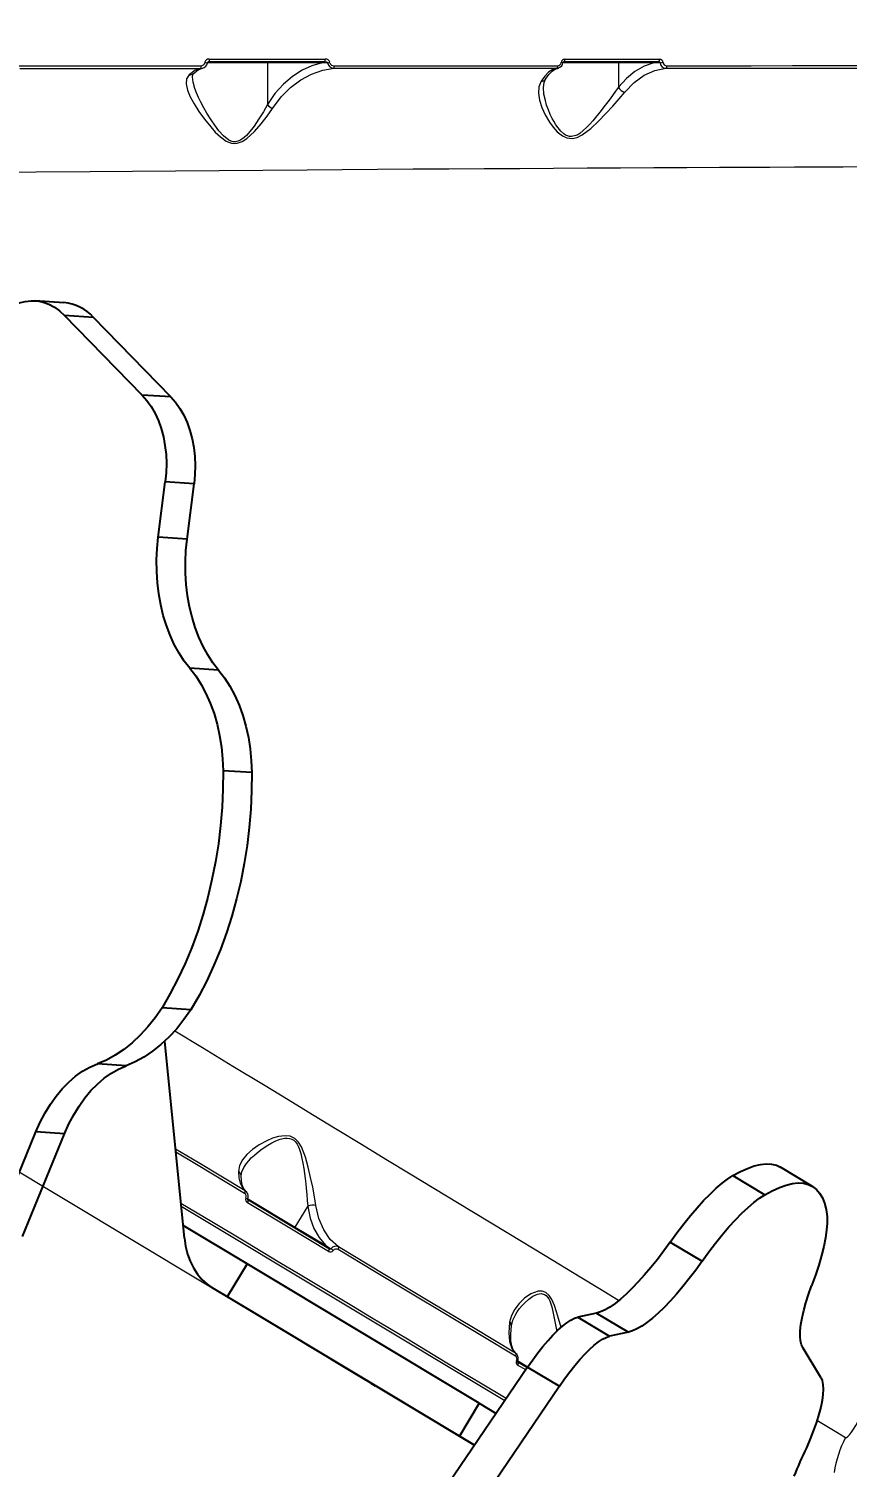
# Model space of a CAD drawing. Header units: millimetres. Extents: x -6879 to 7341, y -8047 to 7187.
# Drawn here: x 11 to 330, y -2934 to -2373 of the extents above; entities that cross this region are included whole.
import ezdxf

# ---------------------------------------------------------------- set-up
doc = ezdxf.new("R2010")
doc.units = ezdxf.units.MM
for name, color, linetype in [('DIKOM_ОБЪЕКТ', 7, 'Continuous'), ('DIKOM_РАЗМЕР_ЗОНА', 7, 'Continuous'), ('DIKOM_РАЗМЕР_ОБЪЕКТА', 7, 'Continuous')]:
    doc.layers.add(name, color=color, linetype=linetype)
doc.styles.add('style1', font='arial.ttf', dxfattribs={"width": 0.8})
doc.dimstyles.new('1-50', dxfattribs={"dimtxt": 300, "dimasz": 200, "dimexe": 100, "dimexo": 0, "dimgap": 100, "dimtad": 0, "dimdec": 0, "dimtxsty": 'style1', "dimcen": 0, "dimclrd": 7, "dimclre": 7, "dimadec": 1, "dimazin": 2, "dimtfac": 1, "dimtdec": 0, "dimtmove": 1, "dimatfit": 3, "dimfxl": 0, "dimlwd": 25, "dimlwe": 18, "dimarcsym": 0})

# ---------------------------------------------------------------- blocks, each defined once
blk = doc.blocks.new('A$C65FB368C')
for p, q in [((-563.59, 299.63), (-573.57, 294.5)), ((-550.74, 300.67), (-560.72, 295.54)), ((-508.84, 289.64), (-550.74, 300.67)), ((-518.82, 284.51), (-560.72, 295.54)), ((-508.84, 289.64), (-518.82, 284.51)), ((-483.67, 265.23), (-493.65, 260.1)), ((-474.91, 245.35), (-483.67, 265.23)), ((-484.89, 240.22), (-493.65, 260.1)), ((-474.91, 245.35), (-484.89, 240.22)), ((-438.01, 207.8), (-447.99, 202.67)), ((-406.34, 180.21), (-416.32, 175.08)), ((-135.87, 154.44), (-150.36, 154.44)), ((-164.61, 142.04), (-150.12, 142.04)), ((-172.21, 107.25), (-157.72, 107.25)), ((-94.72, 92.21), (-106.52, 98.45)), ((-379.06, 88.71), (-389.04, 83.58)), ((-335.32, 11.03), (-381.42, 73.04)), ((-182.55, 68.71), (-188.03, 63.57)), ((-182.55, 68.71), (-168.06, 68.71)), ((-168.06, 68.71), (-173.54, 63.57)), ((-188.03, 63.57), (-173.54, 63.57)), ((-389.43, 56.95), (-399.41, 51.82)), ((-194.75, 36.82), (-197.79, -18.48)), ((-194.75, 36.82), (-180.26, 36.82)), ((-180.26, 36.82), (-183.3, -18.48)), ((-396.32, 21.89), (-406.29, 16.76)), ((-389.68, -20.95), (-396.32, 21.89)), ((-399.66, -26.08), (-406.29, 16.76)), ((-309.17, 15), (-338.27, 15)), ((-309.17, 15), (-309.17, 0)), ((-203.6, 15), (-309.17, 15)), ((-203.6, 15), (-203.6, 0)), ((-203.6, 15), (-195.95, 15)), ((-298.55, 0), (-315.79, 0)), ((-203.6, 0), (-298.55, 0)), ((-196.77, 0), (-261.79, 0)), ((-243.86, 0), (-241.89, 0)), ((-203.6, 0), (-196.77, 0))]:
    blk.add_line(p, q)
at = {"flags": 128}
for points in [[(-583.42, 278.41), (-582.92, 281.26), (-582.15, 283.94), (-581.14, 286.41), (-579.9, 288.64), (-578.42, 290.63), (-576.74, 292.33), (-574.87, 293.75), (-572.82, 294.86), (-570.61, 295.65), (-568.28, 296.12), (-565.83, 296.26), (-563.31, 296.07), (-560.72, 295.54)], [(-508.84, 289.64), (-506.18, 288.78), (-503.52, 287.59), (-500.87, 286.08), (-498.28, 284.28), (-495.76, 282.2), (-493.35, 279.86), (-491.07, 277.29), (-488.94, 274.51), (-486.98, 271.55), (-485.22, 268.45), (-483.67, 265.23)], [(-518.82, 284.51), (-516.16, 283.64), (-513.49, 282.45), (-510.85, 280.95), (-508.26, 279.15), (-505.74, 277.07), (-503.33, 274.73), (-501.05, 272.16), (-498.91, 269.38), (-496.96, 266.42), (-495.19, 263.32), (-493.65, 260.1)], [(-438.01, 207.8), (-441.36, 209.11), (-444.69, 210.73), (-447.99, 212.66), (-451.25, 214.89), (-454.43, 217.41), (-457.52, 220.19), (-460.49, 223.21), (-463.33, 226.47), (-466.02, 229.93), (-468.54, 233.57), (-470.87, 237.37), (-473, 241.31), (-474.91, 245.35)], [(-447.99, 202.67), (-451.33, 203.97), (-454.67, 205.6), (-457.97, 207.53), (-461.23, 209.76), (-464.41, 212.28), (-467.5, 215.06), (-470.47, 218.08), (-473.31, 221.34), (-476, 224.8), (-478.52, 228.44), (-480.85, 232.24), (-482.98, 236.17), (-484.89, 240.22)], [(-438.01, 207.8), (-434.51, 206.43), (-431.02, 204.7), (-427.56, 202.64), (-424.16, 200.25), (-420.84, 197.55), (-417.63, 194.56), (-414.56, 191.31), (-411.64, 187.82), (-408.89, 184.11), (-406.34, 180.21)], [(-447.99, 202.67), (-444.49, 201.3), (-441, 199.57), (-437.54, 197.5), (-434.14, 195.11), (-430.82, 192.42), (-427.61, 189.43), (-424.54, 186.18), (-421.62, 182.69), (-418.87, 178.98), (-416.32, 175.08)], [(-406.34, 180.21), (-402.72, 174.07), (-399.32, 167.79), (-396.16, 161.38), (-393.25, 154.88), (-390.58, 148.29), (-388.18, 141.64), (-386.04, 134.95), (-384.18, 128.24), (-382.61, 121.53), (-381.31, 114.84), (-380.31, 108.19), (-379.6, 101.61), (-379.18, 95.11), (-379.06, 88.71)], [(-416.32, 175.08), (-412.7, 168.94), (-409.3, 162.66), (-406.14, 156.25), (-403.23, 149.75), (-400.56, 143.16), (-398.16, 136.51), (-396.02, 129.82), (-394.16, 123.11), (-392.58, 116.4), (-391.29, 109.71), (-390.29, 103.06), (-389.58, 96.48), (-389.16, 89.98), (-389.04, 83.58)], [(-164.61, 142.04), (-162.92, 144.92), (-161.19, 147.43), (-159.43, 149.57), (-157.63, 151.33), (-155.82, 152.7), (-153.99, 153.67), (-152.14, 154.26), (-150.36, 154.44)], [(-150.12, 142.04), (-148.43, 144.92), (-146.7, 147.43), (-144.94, 149.57), (-143.14, 151.33), (-141.33, 152.7), (-139.5, 153.67), (-137.66, 154.26), (-135.81, 154.44), (-133.96, 154.23), (-132.12, 153.62), (-130.29, 152.61), (-128.47, 151.22), (-126.68, 149.43), (-124.92, 147.27)], [(-124.92, 147.27), (-123.63, 145.12), (-122.38, 142.62), (-121.19, 139.78), (-120.05, 136.61), (-118.97, 133.12), (-117.96, 129.35), (-117.03, 125.3), (-116.17, 121)], [(-172.21, 107.25), (-171.83, 111.71), (-171.36, 116.03), (-170.79, 120.17), (-170.13, 124.11), (-169.39, 127.82), (-168.56, 131.28), (-167.67, 134.45), (-166.71, 137.31), (-165.69, 139.85), (-164.61, 142.04)], [(-157.72, 107.25), (-157.34, 111.71), (-156.87, 116.03), (-156.3, 120.17), (-155.64, 124.11), (-154.9, 127.82), (-154.08, 131.28), (-153.18, 134.45), (-152.22, 137.31), (-151.2, 139.85), (-150.12, 142.04)], [(-106.52, 98.45), (-107.66, 99.24), (-108.78, 100.39), (-109.87, 101.88), (-110.93, 103.71), (-111.95, 105.87), (-112.91, 108.34), (-113.83, 111.11), (-114.68, 114.16), (-115.46, 117.46), (-116.17, 121)], [(-172.21, 107.25), (-172.57, 103), (-173.02, 98.87), (-173.55, 94.89), (-174.16, 91.1), (-174.86, 87.51), (-175.62, 84.15), (-176.46, 81.05), (-177.35, 78.21), (-178.3, 75.67), (-179.31, 73.43), (-180.35, 71.52), (-181.44, 69.94), (-182.55, 68.71)], [(-157.72, 107.25), (-158.08, 103), (-158.53, 98.87), (-159.06, 94.89), (-159.68, 91.1), (-160.37, 87.51), (-161.13, 84.15), (-161.97, 81.05), (-162.86, 78.21), (-163.82, 75.67), (-164.82, 73.43), (-165.87, 71.52), (-166.95, 69.94), (-168.06, 68.71)], [(-94.72, 92.21), (-93.64, 91.44), (-92.59, 90.31), (-91.57, 88.81), (-90.58, 86.96), (-89.65, 84.78), (-88.77, 82.28), (-87.95, 79.48), (-87.2, 76.41), (-86.52, 73.1), (-85.92, 69.56), (-85.41, 65.83)], [(-379.06, 88.71), (-379.37, 84.03), (-379.97, 79.51), (-380.86, 75.16), (-382.03, 71.03), (-383.49, 67.12), (-385.21, 63.45), (-387.19, 60.06), (-389.43, 56.95)], [(-389.04, 83.58), (-389.35, 78.9), (-389.95, 74.37), (-390.84, 70.03), (-392.01, 65.89), (-393.47, 61.98), (-395.19, 58.32), (-397.17, 54.93), (-399.41, 51.82)], [(-194.75, 36.82), (-194.51, 40.28), (-194.19, 43.62), (-193.77, 46.81), (-193.28, 49.82), (-192.7, 52.63), (-192.06, 55.19), (-191.35, 57.49), (-190.58, 59.49), (-189.77, 61.18), (-188.92, 62.55), (-188.03, 63.57)], [(-180.26, 36.82), (-180.02, 40.28), (-179.7, 43.62), (-179.28, 46.81), (-178.79, 49.82), (-178.21, 52.63), (-177.57, 55.19), (-176.86, 57.49), (-176.1, 59.49), (-175.28, 61.18), (-174.43, 62.55), (-173.54, 63.57)], [(-396.32, 21.89), (-396.83, 26.03), (-397.07, 30.1), (-397.04, 34.07), (-396.73, 37.92), (-396.16, 41.61), (-395.32, 45.12), (-394.22, 48.43), (-392.86, 51.52), (-391.26, 54.36), (-389.43, 56.95)], [(-406.29, 16.76), (-406.81, 20.9), (-407.05, 24.97), (-407.01, 28.94), (-406.71, 32.79), (-406.14, 36.48), (-405.3, 39.99), (-404.19, 43.3), (-402.84, 46.39), (-401.24, 49.23), (-399.41, 51.82)], [(-335.32, 11.03), (-333.28, 8.54), (-331.09, 6.34), (-328.76, 4.44), (-326.31, 2.86), (-323.76, 1.62), (-321.14, 0.72), (-318.48, 0.18), (-315.79, 0)]]:
    blk.add_lwpolyline(points, dxfattribs=at)
for centre, radius, start, end in [((-555.89, 283.91), 17.54, 72.9201, 116.0284), ((87.32, 82.33), 173.52, 185.4572, 189.4646)]:
    blk.add_arc(centre, radius, start, end)
blk = doc.blocks.new('A$C5DEC43E6')
at = {"color": 7, "linetype": 'Continuous', "lineweight": 15, "rotation": 270}
blk.add_blockref('A$C65FB368C', (448.01, -450), dxfattribs=at)
blk = doc.blocks.new('*D19')
at = {"layer": 'Defpoints', "color": 0, "transparency": 16777216}
for p in [(5624.04, 6094.27), (-4435.35, 2864.29), (5624.04, -2640.11)]:
    blk.add_point(p, dxfattribs=at)
at = {"layer": 'DIKOM_РАЗМЕР_ОБЪЕКТА', "color": 7, "lineweight": 18, "transparency": 16777216}
for p, q in [((-4435.35, 2864.29), (-4435.35, 6194.27)), ((5624.04, -2640.11), (5624.04, 6194.27))]:
    blk.add_line(p, q, dxfattribs=at)
at = {"layer": 'DIKOM_РАЗМЕР_ОБЪЕКТА', "color": 7, "lineweight": 25, "transparency": 16777216}
for p, q in [((-4235.35, 6094.27), (2113.67, 6094.27)), ((5424.04, 6094.27), (3193.46, 6094.27))]:
    blk.add_line(p, q, dxfattribs=at)
at = {"layer": 'DIKOM_РАЗМЕР_ОБЪЕКТА', "color": 7, "transparency": 16777216}
for points in [[(-4235.35, 6127.6), (-4235.35, 6060.94), (-4435.35, 6094.27)], [(5424.04, 6127.6), (5424.04, 6060.94), (5624.04, 6094.27)]]:
    blk.add_solid(points, dxfattribs=at)
at = {"layer": 'DIKOM_РАЗМЕР_ОБЪЕКТА', "color": 0, "transparency": 16777216, "insert": (2653.56, 6094.27), "char_height": 300, "attachment_point": 5, "style": 'style1'}
blk.add_mtext('10100', dxfattribs=at)
blk = doc.blocks.new('*D17')
at = {"layer": 'Defpoints', "color": 0, "transparency": 16777216}
for p in [(-5935.35, 6990.27), (-5935.35, 998.27), (7340.79, -2830.86)]:
    blk.add_point(p, dxfattribs=at)
at = {"layer": 'DIKOM_РАЗМЕР_ЗОНА', "color": 7, "lineweight": 18, "transparency": 16777216}
for p, q in [((-5935.35, 998.27), (-5935.35, 7090.27)), ((7340.79, -2830.86), (7340.79, 7090.27))]:
    blk.add_line(p, q, dxfattribs=at)
at = {"layer": 'DIKOM_РАЗМЕР_ЗОНА', "color": 7, "lineweight": 25, "transparency": 16777216}
for p, q in [((-5735.35, 6990.27), (2016.67, 6990.27)), ((7140.79, 6990.27), (3096.46, 6990.27))]:
    blk.add_line(p, q, dxfattribs=at)
at = {"layer": 'DIKOM_РАЗМЕР_ЗОНА', "color": 7, "transparency": 16777216}
for points in [[(-5735.35, 7023.6), (-5735.35, 6956.94), (-5935.35, 6990.27)], [(7140.79, 7023.6), (7140.79, 6956.94), (7340.79, 6990.27)]]:
    blk.add_solid(points, dxfattribs=at)
at = {"layer": 'DIKOM_РАЗМЕР_ЗОНА', "color": 0, "transparency": 16777216, "insert": (2556.56, 6990.27), "char_height": 300, "attachment_point": 5, "style": 'style1'}
blk.add_mtext('13300', dxfattribs=at)

msp = doc.modelspace()

# ---------------------------------------------------------------- linework, layer by layer
at = {"layer": 'DIKOM_ОБЪЕКТ', "color": 7, "linetype": 'Continuous', "lineweight": 15}
for p, q in [((78.02, -2388.65), (78.79, -2388.52)), ((103.99, -2386.54), (80.53, -2386.54)), ((81.26, -2386.04), (126.43, -2386.04)), ((125.28, -2386.54), (103.99, -2386.54)), ((103.99, -2386.54), (103.99, -2402.75)), ((127.47, -2386.48), (125.28, -2386.54)), ((217.37, -2388.53), (217.51, -2388.47)), ((240.79, -2386.54), (219.19, -2386.54)), ((219.66, -2386.02), (219.61, -2386.04)), ((219.61, -2386.04), (256.4, -2386.04)), ((254.56, -2386.54), (240.79, -2386.54)), ((240.79, -2386.54), (240.79, -2395.98)), ((257.06, -2386.47), (254.56, -2386.54)), ((-332.36, -2615.15), (184.7, -2925.84)), ((95.88, -2827.04), (95.79, -2826.92)), ((196.51, -2908.43), (70.42, -2832.67)), ((96.21, -2829.5), (114.84, -2840.69)), ((96.43, -2830.21), (96.46, -2830.25)), ((127.96, -2849.16), (96.43, -2830.21)), ((114.84, -2840.69), (119.71, -2832.6)), ((114.84, -2840.69), (126.65, -2847.79)), ((126.65, -2847.79), (128.75, -2849.13)), ((201.2, -2890.28), (200.54, -2889.65)), ((201.22, -2890.35), (201.13, -2890.22)), ((201.52, -2892.77), (205.51, -2895.17)), ((205.22, -2895.58), (201.52, -2893.36))]:
    msp.add_line(p, q, dxfattribs=at)
at = {"layer": 'DIKOM_ОБЪЕКТ', "color": 7, "linetype": 'Continuous', "lineweight": 15, "flags": 128}
for points in [[(7.29, -2387.67), (24.6, -2387.67), (42.17, -2387.66), (59.98, -2387.65), (77.99, -2387.65)], [(7.47, -2388.68), (30.83, -2388.66), (54.35, -2388.66), (78.02, -2388.65)], [(78.02, -2388.65), (75.7, -2389.49), (73.44, -2391.15)], [(74.8, -2392.14), (74.92, -2391.11), (75.28, -2390.58)], [(75.22, -2390.61), (77.04, -2389.17), (78.73, -2388.59)], [(81.24, -2385.03), (103.76, -2385.04), (126.51, -2385.04)], [(103.6, -2386.04), (103.75, -2386.07), (103.87, -2386.18), (103.96, -2386.34), (103.99, -2386.54)], [(125.28, -2386.54), (121.35, -2387.65), (117.49, -2389.41), (113.78, -2391.79), (110.23, -2394.82), (106.94, -2398.49), (103.99, -2402.75)], [(106, -2404.27), (109.34, -2399.81), (113.03, -2396.11), (117.03, -2393.12), (121.22, -2390.88), (125.54, -2389.39), (129.97, -2388.63)], [(125.28, -2386.54), (125.27, -2386.44), (125.25, -2386.34), (125.22, -2386.26), (125.17, -2386.18), (125.11, -2386.12), (125.04, -2386.07), (124.97, -2386.04), (124.89, -2386.04)], [(126.43, -2386.04), (127.09, -2386.15), (127.35, -2386.29), (127.43, -2386.38), (127.47, -2386.48)], [(129.97, -2388.63), (152.02, -2388.62), (173.84, -2388.62), (195.43, -2388.61), (216.78, -2388.61)], [(130.05, -2387.63), (151.64, -2387.63), (173.38, -2387.62), (195.21, -2387.62), (217.06, -2387.62)], [(216.78, -2388.61), (215.19, -2389.14), (213.62, -2390.17), (212.1, -2391.71), (210.66, -2393.71)], [(212.38, -2392.91), (213.64, -2391.11), (214.92, -2389.77), (216.18, -2388.91), (217.45, -2388.52)], [(217.06, -2387.62), (217.06, -2387.8), (217.04, -2387.98), (217.02, -2388.15), (216.98, -2388.3), (216.94, -2388.42), (216.89, -2388.52), (216.84, -2388.58), (216.78, -2388.61)], [(216.78, -2388.61), (217.61, -2388.45), (217.62, -2388.45)], [(219.91, -2385.04), (238.4, -2385.04), (256.79, -2385.04)], [(240.41, -2386.04), (240.56, -2386.07), (240.68, -2386.18), (240.76, -2386.34), (240.79, -2386.54)], [(254.56, -2386.54), (250.85, -2387.8), (247.26, -2389.83), (243.9, -2392.56), (240.79, -2395.98)], [(243.34, -2397.9), (246.9, -2394.19), (250.8, -2391.35), (254.95, -2389.48), (259.23, -2388.6)], [(254.56, -2386.54), (254.56, -2386.44), (254.53, -2386.34), (254.5, -2386.26), (254.45, -2386.18), (254.39, -2386.12), (254.32, -2386.07), (254.25, -2386.04), (254.18, -2386.04)], [(256.79, -2385.04), (256.78, -2385.24), (256.76, -2385.42), (256.73, -2385.59), (256.68, -2385.74), (256.62, -2385.87), (256.55, -2385.96), (256.48, -2386.02), (256.4, -2386.04)], [(256.4, -2386.04), (256.63, -2386.07), (256.83, -2386.16), (256.98, -2386.29), (257.03, -2386.38), (257.06, -2386.47)], [(259.61, -2387.61), (259.6, -2387.8), (259.58, -2387.98), (259.54, -2388.14), (259.5, -2388.29), (259.44, -2388.42), (259.37, -2388.51), (259.3, -2388.57), (259.23, -2388.6)], [(259.23, -2388.6), (280.35, -2388.6), (300.82, -2388.59), (320.63, -2388.59), (339.77, -2388.59)], [(259.61, -2387.61), (276.14, -2387.61), (292.52, -2387.61), (308.71, -2387.6), (324.67, -2387.6), (340.33, -2387.6)], [(73.44, -2391.15), (72.45, -2392.73), (72.28, -2394.74), (72.81, -2397.1), (73.89, -2399.71), (75.42, -2402.53), (77.29, -2405.47), (79.45, -2408.48), (81.9, -2411.52), (83.69, -2413.5), (85.67, -2415.38), (87.96, -2417.03), (89.97, -2417.84), (91.05, -2417.98), (92.15, -2417.9), (94.2, -2417.18), (95.96, -2416.03), (99, -2413.24), (101.62, -2410.25), (103.94, -2407.25), (106, -2404.27)], [(103.99, -2402.76), (102.42, -2405.55), (100.69, -2408.36), (98.78, -2411.16), (96.61, -2413.9), (95.79, -2414.79), (94.93, -2415.6), (94.03, -2416.3), (93.22, -2416.79), (92.44, -2417.12), (91.54, -2417.31), (90.64, -2417.28), (89.81, -2417.06), (88.96, -2416.66), (86.89, -2415.03), (85.09, -2413.02), (83.45, -2410.86), (82.04, -2408.77), (80.39, -2406.13), (79.17, -2403.99), (78.02, -2401.82), (77.13, -2399.97), (76.36, -2398.21), (75.73, -2396.54), (75.03, -2394.05), (74.8, -2391.96)], [(210.66, -2393.71), (209.79, -2395.9), (209.61, -2398.37), (210.02, -2401.06), (210.91, -2403.88), (212.23, -2406.79), (213.96, -2409.71), (215.35, -2411.61), (216.99, -2413.42), (218.95, -2414.99), (220.72, -2415.82), (222.73, -2416.05), (224.77, -2415.58), (226.66, -2414.63), (230.04, -2412.06), (233.09, -2409.2), (235.92, -2406.27), (238.61, -2403.36), (241.1, -2400.55), (243.34, -2397.9)], [(211.61, -2396.15), (211.84, -2394.21), (212.44, -2392.85)], [(240.8, -2395.99), (239.67, -2397.6), (238.45, -2399.28), (237.14, -2401.05), (236.2, -2402.31), (235.11, -2403.72), (234.07, -2405.07), (233, -2406.42), (231.91, -2407.77), (230.78, -2409.11), (229.61, -2410.44), (228.4, -2411.72), (227.11, -2412.95), (225.73, -2414.04), (224.96, -2414.53), (224.22, -2414.89), (222.56, -2415.28), (221.74, -2415.22), (220.93, -2415), (220.23, -2414.66), (219.53, -2414.19), (218.36, -2413.12), (217.34, -2411.91), (216.44, -2410.63), (215.64, -2409.32), (215.01, -2408.16), (214.27, -2406.63), (213.5, -2404.83), (212.83, -2402.96), (212.33, -2401.25), (211.8, -2398.66), (211.61, -2396.17)], [(240.79, -2395.98), (240.79, -2395.99), (240.8, -2395.99)], [(337.62, -2427.12), (328.39, -2427.16), (319.01, -2427.2), (309.48, -2427.24), (299.81, -2427.29), (290.03, -2427.33), (280.15, -2427.38), (267.43, -2427.44), (254.58, -2427.5), (241.63, -2427.57), (228.6, -2427.64), (215.52, -2427.71), (202.41, -2427.79), (188.54, -2427.87), (174.66, -2427.95), (160.79, -2428.04), (146.96, -2428.13), (133.18, -2428.22), (119.49, -2428.31), (102.26, -2428.44), (85.15, -2428.57), (68.21, -2428.7), (51.46, -2428.84), (34.94, -2428.98), (13.85, -2429.18), (-6.94, -2429.39)], [(67.93, -2764.09), (78.73, -2770.67), (90.58, -2777.89), (102.43, -2785.11), (112.04, -2790.95), (121.63, -2796.79), (131.19, -2802.6), (140.71, -2808.39), (150.18, -2814.15), (159.58, -2819.86), (168.91, -2825.52), (183.66, -2834.48), (198.11, -2843.26), (212.2, -2851.81), (225.88, -2860.1), (233.47, -2864.71), (240.89, -2869.21), (241.02, -2869.29)], [(122.88, -2832.26), (122.33, -2828.84), (121.64, -2825.15), (120.85, -2821.32), (119.92, -2817.37), (118.8, -2813.36), (117.24, -2809.43), (116.13, -2807.63), (114.64, -2806.15), (112.81, -2805.28), (110.87, -2805.05), (108.37, -2805.37), (106.02, -2806.07), (103.82, -2806.99), (100.84, -2808.59), (98.2, -2810.4), (95.96, -2812.38), (94.22, -2814.47), (93.09, -2816.7), (92.71, -2819.02)], [(95.33, -2826.55), (77.03, -2815.55), (68.21, -2810.25)], [(94.79, -2817.45), (95, -2817.06), (95.78, -2815.95), (96.73, -2814.79), (97.72, -2813.73), (98.9, -2812.6), (99.97, -2811.68), (101.4, -2810.56), (102.76, -2809.6), (104.2, -2808.68), (105.71, -2807.83), (107.31, -2807.07), (108.98, -2806.44), (110.74, -2806.05), (111.69, -2806), (112.55, -2806.08), (113.45, -2806.36), (114.26, -2806.83), (114.93, -2807.47), (115.54, -2808.29), (115.98, -2809.11), (116.4, -2810.08), (117.01, -2811.99), (117.46, -2813.93), (117.82, -2815.81), (118.15, -2817.85), (118.43, -2819.79), (118.67, -2821.72), (118.91, -2823.77), (119.1, -2825.49), (119.35, -2828.01), (119.55, -2830.36), (119.72, -2832.59), (119.72, -2832.59)], [(95.06, -2827.55), (76.33, -2816.29), (68.33, -2811.48)], [(92.71, -2819.02), (92.91, -2821.48), (93.43, -2823.58), (94.24, -2825.27), (95.33, -2826.55)], [(95.86, -2826.97), (94.97, -2825.98), (94.33, -2824.6), (93.92, -2822.79), (93.77, -2820.6)], [(93.79, -2820.67), (93.98, -2819.2), (94.79, -2817.41)], [(95.06, -2827.55), (95.15, -2827.38), (95.23, -2827.22), (95.3, -2827.06), (95.34, -2826.92), (95.37, -2826.79), (95.38, -2826.68), (95.36, -2826.6), (95.33, -2826.55)], [(95.96, -2827.12), (95.96, -2827.11), (95.33, -2826.55)], [(197.07, -2907.6), (187.75, -2902), (173.32, -2893.33), (158.59, -2884.48), (151.61, -2880.28), (144.58, -2876.06), (137.51, -2871.81), (130.39, -2867.54), (123.25, -2863.24), (116.07, -2858.93), (108.87, -2854.6), (95.61, -2846.63), (82.3, -2838.64), (70.3, -2831.43)], [(127.79, -2850.22), (112.02, -2840.74), (96.18, -2831.22)], [(119.72, -2832.59), (119.71, -2832.59), (119.71, -2832.6)], [(119.71, -2832.6), (120.62, -2837.16), (122.11, -2841.25), (124.13, -2844.82), (126.65, -2847.79)], [(131.71, -2848.42), (128.51, -2845.48), (125.93, -2841.76), (124.03, -2837.31), (122.88, -2832.26)], [(114.26, -2840.92), (114.4, -2840.97), (114.57, -2840.94), (114.72, -2840.84), (114.84, -2840.69)], [(126.06, -2848.02), (126.13, -2848.05), (126.2, -2848.06), (126.29, -2848.05), (126.37, -2848.03), (126.45, -2847.99), (126.52, -2847.93), (126.59, -2847.87), (126.65, -2847.79)], [(127.79, -2850.22), (127.88, -2850.04), (127.96, -2849.87), (128.02, -2849.71), (128.05, -2849.55), (128.06, -2849.42), (128.05, -2849.3), (128.02, -2849.22), (127.96, -2849.16)], [(131.52, -2849.46), (131.61, -2849.3), (131.69, -2849.13), (131.74, -2848.97), (131.78, -2848.82), (131.79, -2848.69), (131.79, -2848.57), (131.76, -2848.48), (131.71, -2848.42)], [(200.71, -2891.05), (187.29, -2882.98), (173.61, -2874.76), (159.73, -2866.42), (145.69, -2857.98), (131.52, -2849.46)], [(200.74, -2889.91), (184.31, -2880.03), (167.32, -2869.82), (149.79, -2859.28), (131.71, -2848.42)], [(218.43, -2879.83), (217.49, -2876.39), (216.73, -2873.8), (215.88, -2871.28), (214.83, -2868.9), (213.82, -2867.36), (212.52, -2866.22), (211.03, -2865.7), (209.5, -2865.74), (206.66, -2866.79), (204.17, -2868.48), (202.07, -2870.49), (200.37, -2872.74), (199.12, -2875.18), (198.4, -2877.76)], [(200.76, -2874.64), (201.34, -2873.73), (202.3, -2872.41), (203.25, -2871.27), (204.28, -2870.19), (205.89, -2868.77), (207.47, -2867.68), (209.24, -2866.85), (209.98, -2866.67), (210.66, -2866.6), (212.05, -2866.93), (212.67, -2867.36), (213.22, -2867.98), (213.65, -2868.67), (214.06, -2869.52), (214.83, -2871.83), (215.42, -2874.32), (215.92, -2876.9), (216.27, -2878.83), (216.61, -2880.75), (216.73, -2881.4)], [(198.4, -2877.76), (198.08, -2881.89), (198.37, -2885.34), (199.26, -2888.04), (200.74, -2889.91)], [(199.08, -2879.25), (199.6, -2877.07), (200.76, -2874.63)], [(200.42, -2889.51), (199.82, -2888.56), (199.27, -2887.08), (198.91, -2885.06), (198.81, -2882.44), (199.07, -2879.11)], [(200.71, -2891.05), (200.8, -2890.88), (200.87, -2890.71), (200.91, -2890.54), (200.92, -2890.38), (200.92, -2890.23), (200.88, -2890.1), (200.82, -2889.99), (200.74, -2889.91)], [(201.3, -2890.43), (201.3, -2890.43), (200.74, -2889.91)], [(201.61, -2893.43), (201.52, -2893.37), (201.47, -2893.26), (201.46, -2893.08), (201.48, -2892.98), (201.52, -2892.88)], [(201.52, -2893.36), (201.61, -2893.43), (201.68, -2893.54), (201.72, -2893.67), (201.73, -2893.82), (201.72, -2893.99), (201.68, -2894.17), (201.61, -2894.34), (201.52, -2894.52)], [(204.67, -2896.4), (201.52, -2894.52)], [(318.21, -2916.06), (321.42, -2917.99), (325.88, -2920.7), (329.36, -2922.8)], [(329.36, -2922.8), (329.7, -2922.78), (330.21, -2922.42), (330.85, -2921.73), (331.6, -2920.74), (332.43, -2919.53), (333.31, -2918.12), (335.08, -2914.96)]]:
    msp.add_lwpolyline(points, dxfattribs=at)
at = {"layer": 'DIKOM_ОБЪЕКТ', "color": 7, "linetype": 'Continuous', "lineweight": 15}
for centre, radius, start, end in [((88.5, -2387.9), 10.51, 178.6277, 184.492), ((78.03, -2386), 1.65, 268.4172, 346.5498), ((78.09, -2386.03), 2.61, 283.2644, 349.0285), ((81.19, -2386.63), 1.59, 88.2006, 166.8461), ((88.45, -2331.69), 55.34, 260.8402, 261.9032), ((81.24, -2386.63), 0.615, 88.0801, 161.8233), ((93.31, -2385.32), 12.07, 178.6489, 183.8324), ((123.07, -2385.32), 3.45, 346.4705, 4.6899), ((126.72, -2386.69), 1.66, 15.6785, 97.3633), ((120.84, -2332.93), 53.96, 277.0569, 277.9681), ((129.97, -2386.1), 2.53, 189.4229, 269.974), ((129.91, -2385.99), 1.65, 196.6362, 275.0201), ((126.5, -2387.89), 3.56, 346.7211, 4.1161), ((217.03, -2386.15), 1.47, 271.2949, 353.3229), ((216.78, -2386.17), 2.41, 293.4289, 353.2186), ((219.94, -2386.49), 1.46, 91.2625, 173.3288), ((218.41, -2388.83), 2.5, 72.0722, 88.0969), ((219.67, -2386.5), 0.489, 90.5438, 174.7133), ((218.62, -2385.27), 1.31, 322.4636, 10.1926), ((256.77, -2386.49), 1.46, 6.0321, 89.0088), ((256.11, -2372.93), 13.57, 274.0175, 278.9364), ((259.39, -2386.3), 2.34, 184.1887, 265.9473), ((259.63, -2386.19), 1.42, 185.75, 269.0354), ((73.81, -2389.16), 2.02, 259.6721, 314.8092), ((210.81, -2391.79), 1.93, 265.2842, 325.411), ((244.16, -2394.17), 3.83, 208.4416, 257.6891), ((104, -2402.75), 0.0167, 170.2701, 212.357), ((107.47, -2400.2), 4.33, 216.4824, 250.1), ((91.85, -2820.75), 1.93, 8.0357, 63.7155), ((94.28, -2828.78), 1.47, 335.6925, 57.8842), ((94.08, -2828.64), 2.41, 335.7876, 35.9135), ((96.95, -2829.99), 1.46, 155.687, 237.9157), ((96.84, -2827.2), 2.5, 240.9031, 257.0855), ((95.19, -2830.36), 1.31, 318.8035, 13.2129), ((96.72, -2829.84), 0.489, 154.2773, 238.7849), ((121.67, -2835.96), 3.89, 71.7436, 120.0753), ((128.51, -2848.96), 1.46, 240.1387, 322.9687), ((128.35, -2848.66), 0.629, 232.3046, 309.7338), ((130.66, -2850.48), 2.34, 63.499, 144.8146), ((120.96, -2860.24), 13.57, 50.0636, 54.986), ((130.81, -2850.69), 1.42, 60.1292, 143.2511), ((197.43, -2879.08), 1.64, 351.9964, 53.6826), ((199.94, -2892.12), 1.35, 331.0005, 54.8333), ((202.32, -2893.43), 1.37, 151.1726, 234.6091), ((201.57, -2891.96), 0.927, 240.8551, 266.7144), ((199.42, -2891.83), 2.35, 333.4672, 33.88), ((364.96, -2942), 40.44, 151.674, 172.0421)]:
    msp.add_arc(centre, radius, start, end, dxfattribs=at)

# ---------------------------------------------------------------- block references
at = {"layer": 'DIKOM_ОБЪЕКТ', "color": 7, "linetype": 'Continuous', "lineweight": 15, "rotation": 58.99999999999995}
msp.add_blockref('A$C5DEC43E6', (-263.09, -3179.42), dxfattribs=at)

# ---------------------------------------------------------------- dimensions: what is measured, and where the dimension line sits
at = {"layer": 'DIKOM_РАЗМЕР_ЗОНА'}
dim = msp.add_linear_dim(base=(-5935.35, 6990.27), p1=(7340.79, -2830.86), p2=(-5935.35, 998.27), text='13300', dimstyle='1-50', override={"dimscale": 1, "dimtix": 0, "dimtofl": 1, "dimtmove": 1, "dimatfit": 3}, dxfattribs=at)
dim.commit()
dim.dimension.update_dxf_attribs({"geometry": '*D17', "text_midpoint": (2556.56, 6990.27), "dimtype": 160})
at = {"layer": 'DIKOM_РАЗМЕР_ОБЪЕКТА'}
dim = msp.add_linear_dim(base=(5624.04, 6094.27), p1=(-4435.35, 2864.29), p2=(5624.04, -2640.11), text='10100', dimstyle='1-50', override={"dimscale": 1, "dimtix": 0, "dimtofl": 1, "dimtmove": 1, "dimatfit": 3}, dxfattribs=at)
dim.commit()
dim.dimension.update_dxf_attribs({"geometry": '*D19', "text_midpoint": (2653.56, 6094.27), "dimtype": 160})

doc.saveas('drawing.dxf')
